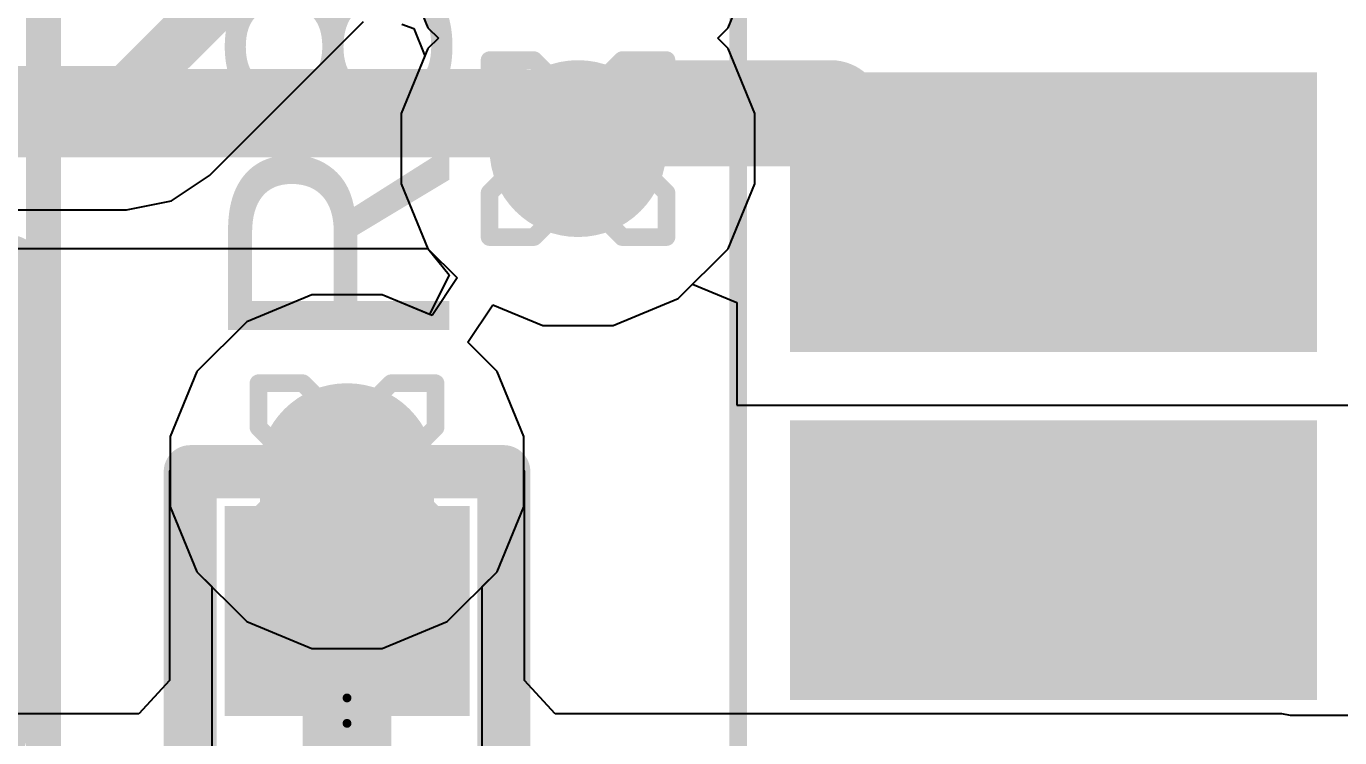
# Model space of a CAD drawing. Header units: inches. Extents: x -0.5 to 14, y -0.2 to 4.7.
# Drawn here: x 0.3525 to 0.5009, y 0.5703 to 0.6507 of the extents above; entities that cross this region are included whole.
import ezdxf

# ---------------------------------------------------------------- set-up
doc = ezdxf.new("R2010")
doc.units = ezdxf.units.IN
doc.header["$MEASUREMENT"] = 0
for name, color, linetype in [('Bottom Layer', 5, 'Continuous'), ('Drill Drawing', 1, 'Continuous'), ('GND', 16, 'Continuous'), ('Mechanical 13', 56, 'Continuous'), ('Mechanical 15', 56, 'Continuous'), ('Mechanical 16', 56, 'Continuous'), ('POWER', 76, 'Continuous'), ('Top Layer', 1, 'Continuous'), ('Top Overlay', 2, 'Continuous'), ('Top Paste', 8, 'Continuous'), ('Top Solder', 216, 'Continuous'), ('Via Holes', 16, 'Continuous')]:
    doc.layers.add(name, color=color, linetype=linetype)
doc.styles.add('Arial', font='', dxfattribs={"height": 0.2})
doc.styles.get('Arial').set_extended_font_data('Arial')

# ---------------------------------------------------------------- blocks, each defined once
blk = doc.blocks.new('SOT23_3L_23')
at = {"layer": 'Top Layer'}
for points in [[(0.00886, 0.02461), (-0.00886, 0.02461), (-0.00886, 0.06398), (0.00886, 0.06398)], [(-0.02854, -0.06469), (-0.04626, -0.06469), (-0.04626, -0.02531), (-0.02854, -0.02531)], [(0.04626, -0.06469), (0.02854, -0.06469), (0.02854, -0.02531), (0.04626, -0.02531)]]:
    blk.add_hatch(color=1, dxfattribs=at).paths.add_polyline_path(points)
at = {"layer": 'Top Paste'}
for points in [[(0.00886, 0.02461), (-0.00886, 0.02461), (-0.00886, 0.06398), (0.00886, 0.06398)], [(-0.02854, -0.06469), (-0.04626, -0.06469), (-0.04626, -0.02531), (-0.02854, -0.02531)], [(0.04626, -0.06469), (0.02854, -0.06469), (0.02854, -0.02531), (0.04626, -0.02531)]]:
    blk.add_hatch(color=8, dxfattribs=at).paths.add_polyline_path(points)
at = {"layer": 'Top Solder'}
for points in [[(0.01286, 0.02061), (-0.01286, 0.02061), (-0.01286, 0.06798), (0.01286, 0.06798)], [(-0.02454, -0.06869), (-0.05026, -0.06869), (-0.05026, -0.02131), (-0.02454, -0.02131)], [(0.05026, -0.06869), (0.02454, -0.06869), (0.02454, -0.02131), (0.05026, -0.02131)]]:
    blk.add_hatch(color=216, dxfattribs=at).paths.add_polyline_path(points)
at = {"layer": 'Mechanical 13'}
for points in [[(-0.05906, 0.02559, 0.00394, 0.00394, 0), (0.05906, 0.02559, 0.00394, 0.00394, 0)], [(-0.05906, -0.02559, 0.00394, 0.00394, 0), (-0.05906, 0.02559, 0.00394, 0.00394, 0)], [(0.05906, -0.02559, 0.00394, 0.00394, 0), (0.05906, 0.02559, 0.00394, 0.00394, 0)], [(-0.05906, -0.02559, 0.00394, 0.00394, 0), (0.05906, -0.02559, 0.00394, 0.00394, 0)]]:
    blk.add_lwpolyline(points, format="xyseb", dxfattribs=at)
for points in [[(-0.06004, 0.02559, 0.00197, 0.00197, 1), (-0.05807, 0.02559, 0.00197, 0.00197, 1)], [(-0.06004, 0.02559, 0.00197, 0.00197, 1), (-0.05807, 0.02559, 0.00197, 0.00197, 1)], [(0.05807, 0.02559, 0.00197, 0.00197, 1), (0.06004, 0.02559, 0.00197, 0.00197, 1)], [(0.05807, 0.02559, 0.00197, 0.00197, 1), (0.06004, 0.02559, 0.00197, 0.00197, 1)], [(-0.06004, -0.02559, 0.00197, 0.00197, 1), (-0.05807, -0.02559, 0.00197, 0.00197, 1)], [(-0.06004, -0.02559, 0.00197, 0.00197, 1), (-0.05807, -0.02559, 0.00197, 0.00197, 1)], [(0.05807, -0.02559, 0.00197, 0.00197, 1), (0.06004, -0.02559, 0.00197, 0.00197, 1)], [(0.05807, -0.02559, 0.00197, 0.00197, 1), (0.06004, -0.02559, 0.00197, 0.00197, 1)]]:
    blk.add_lwpolyline(points, format="xyseb", close=True, dxfattribs=at)
at = {"layer": 'Mechanical 15'}
for points in [[(-0.06299, 0.07, 0.00394, 0.00394, 0), (0.06299, 0.07, 0.00394, 0.00394, 0)], [(-0.06299, -0.07, 0.00394, 0.00394, 0), (-0.06299, 0.07, 0.00394, 0.00394, 0)], [(0.06299, -0.07, 0.00394, 0.00394, 0), (0.06299, 0.07, 0.00394, 0.00394, 0)], [(0, -0.01969, 0.00197, 0.00197, 0), (0, 0.01969, 0.00197, 0.00197, 0)], [(-0.01969, 0, 0.00197, 0.00197, 0), (0.01969, 0, 0.00197, 0.00197, 0)], [(-0.06299, -0.07, 0.00394, 0.00394, 0), (0.06299, -0.07, 0.00394, 0.00394, 0)]]:
    blk.add_lwpolyline(points, format="xyseb", dxfattribs=at)
for points in [[(-0.06398, 0.07, 0.00197, 0.00197, 1), (-0.06201, 0.07, 0.00197, 0.00197, 1)], [(-0.06398, 0.07, 0.00197, 0.00197, 1), (-0.06201, 0.07, 0.00197, 0.00197, 1)], [(0.06201, 0.07, 0.00197, 0.00197, 1), (0.06398, 0.07, 0.00197, 0.00197, 1)], [(0.06201, 0.07, 0.00197, 0.00197, 1), (0.06398, 0.07, 0.00197, 0.00197, 1)], [(-0.00049, 0.01969, 0.000984, 0.000984, 1), (0.00049, 0.01969, 0.000984, 0.000984, 1)], [(0.01378, 0, 0.00197, 0.00197, 1), (-0.01378, 0, 0.00197, 0.00197, 1)], [(-0.02018, 0, 0.000984, 0.000984, 1), (-0.01919, 0, 0.000984, 0.000984, 1)], [(-0.01427, 0, 0.000984, 0.000984, 1), (-0.01329, 0, 0.000984, 0.000984, 1)], [(0.01329, 0, 0.000984, 0.000984, 1), (0.01427, 0, 0.000984, 0.000984, 1)], [(0.01919, 0, 0.000984, 0.000984, 1), (0.02018, 0, 0.000984, 0.000984, 1)], [(-0.00049, -0.01969, 0.000984, 0.000984, 1), (0.00049, -0.01969, 0.000984, 0.000984, 1)], [(-0.06398, -0.07, 0.00197, 0.00197, 1), (-0.06201, -0.07, 0.00197, 0.00197, 1)], [(-0.06398, -0.07, 0.00197, 0.00197, 1), (-0.06201, -0.07, 0.00197, 0.00197, 1)], [(0.06201, -0.07, 0.00197, 0.00197, 1), (0.06398, -0.07, 0.00197, 0.00197, 1)], [(0.06201, -0.07, 0.00197, 0.00197, 1), (0.06398, -0.07, 0.00197, 0.00197, 1)]]:
    blk.add_lwpolyline(points, format="xyseb", close=True, dxfattribs=at)
at = {"layer": 'Top Overlay'}
for points in [[(-0.05906, -0.01181, 0.00787, 0.00787, 0), (-0.05906, 0.02756, 0.00787, 0.00787, 0)], [(-0.05906, 0.02756, 0.00787, 0.00787, 0), (-0.02756, 0.02756, 0.00787, 0.00787, 0)], [(0.02756, 0.02756, 0.00787, 0.00787, 0), (0.05906, 0.02756, 0.00787, 0.00787, 0)], [(0.05906, -0.01181, 0.00787, 0.00787, 0), (0.05906, 0.02756, 0.00787, 0.00787, 0)]]:
    blk.add_lwpolyline(points, format="xyseb", dxfattribs=at)
for points in [[(-0.06102, 0.02756, 0.00394, 0.00394, 1), (-0.05709, 0.02756, 0.00394, 0.00394, 1)], [(-0.06102, 0.02756, 0.00394, 0.00394, 1), (-0.05709, 0.02756, 0.00394, 0.00394, 1)], [(-0.02953, 0.02756, 0.00394, 0.00394, 1), (-0.02559, 0.02756, 0.00394, 0.00394, 1)], [(0.02559, 0.02756, 0.00394, 0.00394, 1), (0.02953, 0.02756, 0.00394, 0.00394, 1)], [(0.05709, 0.02756, 0.00394, 0.00394, 1), (0.06102, 0.02756, 0.00394, 0.00394, 1)], [(0.05709, 0.02756, 0.00394, 0.00394, 1), (0.06102, 0.02756, 0.00394, 0.00394, 1)], [(-0.06102, -0.01181, 0.00394, 0.00394, 1), (-0.05709, -0.01181, 0.00394, 0.00394, 1)], [(0.05709, -0.01181, 0.00394, 0.00394, 1), (0.06102, -0.01181, 0.00394, 0.00394, 1)], [(-0.05807, -0.06, 0.00984, 0.00984, 1), (-0.06791, -0.06, 0.00984, 0.00984, 1)], [(-0.07037, -0.06, 0.00492, 0.00492, 1), (-0.06545, -0.06, 0.00492, 0.00492, 1)], [(-0.06053, -0.06, 0.00492, 0.00492, 1), (-0.05561, -0.06, 0.00492, 0.00492, 1)]]:
    blk.add_lwpolyline(points, format="xyseb", close=True, dxfattribs=at)
blk = doc.blocks.new('_SOP100P600X160_11N_32')
at = {"layer": 'Top Layer'}
for points in [[(-0.13406, 0.05118), (-0.08248, 0.05118), (-0.08248, 0.02756), (-0.13406, 0.02756)], [(-0.13406, 0.01181), (-0.08248, 0.01181), (-0.08248, -0.01181), (-0.13406, -0.01181)]]:
    blk.add_hatch(color=1, dxfattribs=at).paths.add_polyline_path(points)
at = {"layer": 'Top Paste'}
for points in [[(-0.13406, 0.05118), (-0.08248, 0.05118), (-0.08248, 0.02756), (-0.13406, 0.02756)], [(-0.13406, 0.01181), (-0.08248, 0.01181), (-0.08248, -0.01181), (-0.13406, -0.01181)]]:
    blk.add_hatch(color=8, dxfattribs=at).paths.add_polyline_path(points)
at = {"layer": 'Top Solder'}
for points in [[(-0.13806, 0.05518), (-0.07848, 0.05518), (-0.07848, 0.02356), (-0.13806, 0.02356)], [(-0.13806, 0.01581), (-0.07848, 0.01581), (-0.07848, -0.01581), (-0.13806, -0.01581)]]:
    blk.add_hatch(color=216, dxfattribs=at).paths.add_polyline_path(points)
at = {"layer": 'Mechanical 16'}
blk.add_lwpolyline([(-0.1439, -0.10827, 0.00197, 0.00197, 0), (-0.1439, 0.10827, 0.00197, 0.00197, 0)], format="xyseb", dxfattribs=at)
blk = doc.blocks.new('R_0402_L_56')
at = {"layer": 'Top Layer'}
for points in [[(-0.02363, 0.00984), (-0.00788, 0.00984), (-0.00788, -0.00985), (-0.02363, -0.00985)], [(0.00984, 0.00984), (0.02559, 0.00984), (0.02559, -0.00985), (0.00984, -0.00985)]]:
    blk.add_hatch(color=1, dxfattribs=at).paths.add_polyline_path(points)
at = {"layer": 'Top Paste'}
for points in [[(-0.02363, 0.00984), (-0.00788, 0.00984), (-0.00788, -0.00985), (-0.02363, -0.00985)], [(0.00984, 0.00984), (0.02559, 0.00984), (0.02559, -0.00985), (0.00984, -0.00985)]]:
    blk.add_hatch(color=8, dxfattribs=at).paths.add_polyline_path(points)
at = {"layer": 'Top Solder'}
for points in [[(-0.02763, 0.01384), (-0.00388, 0.01384), (-0.00388, -0.01385), (-0.02763, -0.01385)], [(0.00584, 0.01384), (0.02959, 0.01384), (0.02959, -0.01385), (0.00584, -0.01385)]]:
    blk.add_hatch(color=216, dxfattribs=at).paths.add_polyline_path(points)
at = {"layer": 'Mechanical 15'}
for points in [[(0, 0.00787, 0.001, 0.001, 0), (0, -0.00787, 0.001, 0.001, 0)], [(-0.00787, 0, 0.001, 0.001, 0), (0.00787, 0, 0.001, 0.001, 0)]]:
    blk.add_lwpolyline(points, format="xyseb", dxfattribs=at)
for points in [[(-0.00025, 0.00787, 0.0005, 0.0005, 1), (0.00025, 0.00787, 0.0005, 0.0005, 1)], [(0.005, 0, 0.001, 0.001, 1), (-0.005, 0, 0.001, 0.001, 1)], [(-0.00812, 0, 0.0005, 0.0005, 1), (-0.00762, 0, 0.0005, 0.0005, 1)], [(-0.00525, 0, 0.0005, 0.0005, 1), (-0.00475, 0, 0.0005, 0.0005, 1)], [(0.00475, 0, 0.0005, 0.0005, 1), (0.00525, 0, 0.0005, 0.0005, 1)], [(0.00762, 0, 0.0005, 0.0005, 1), (0.00812, 0, 0.0005, 0.0005, 1)], [(-0.00025, -0.00787, 0.0005, 0.0005, 1), (0.00025, -0.00787, 0.0005, 0.0005, 1)]]:
    blk.add_lwpolyline(points, format="xyseb", close=True, dxfattribs=at)
at = {"layer": 'Top Overlay'}
for points in [[(-0.0315, 0.01771, 0.006, 0.006, 0), (0.03346, 0.01771, 0.006, 0.006, 0)], [(-0.0315, 0.01771, 0.006, 0.006, 0), (-0.0315, -0.01772, 0.006, 0.006, 0)], [(0.03346, 0.01771, 0.006, 0.006, 0), (0.03346, -0.01772, 0.006, 0.006, 0)], [(-0.0315, -0.01772, 0.006, 0.006, 0), (0.03346, -0.01772, 0.006, 0.006, 0)]]:
    blk.add_lwpolyline(points, format="xyseb", dxfattribs=at)
for points in [[(-0.033, 0.01771, 0.003, 0.003, 1), (-0.03, 0.01771, 0.003, 0.003, 1)], [(-0.033, 0.01771, 0.003, 0.003, 1), (-0.03, 0.01771, 0.003, 0.003, 1)], [(0.03196, 0.01771, 0.003, 0.003, 1), (0.03496, 0.01771, 0.003, 0.003, 1)], [(0.03196, 0.01771, 0.003, 0.003, 1), (0.03496, 0.01771, 0.003, 0.003, 1)], [(-0.033, -0.01772, 0.003, 0.003, 1), (-0.03, -0.01772, 0.003, 0.003, 1)], [(-0.033, -0.01772, 0.003, 0.003, 1), (-0.03, -0.01772, 0.003, 0.003, 1)], [(0.03196, -0.01772, 0.003, 0.003, 1), (0.03496, -0.01772, 0.003, 0.003, 1)], [(0.03196, -0.01772, 0.003, 0.003, 1), (0.03496, -0.01772, 0.003, 0.003, 1)]]:
    blk.add_lwpolyline(points, format="xyseb", close=True, dxfattribs=at)

msp = doc.modelspace()

# ---------------------------------------------------------------- hatches: boundary and pattern name
at = {"layer": 'Bottom Layer'}
h = msp.add_hatch(color=5, dxfattribs=at)
edge = h.paths.add_edge_path()
edge.add_arc((0.41485, 0.63687), 0.01, 0, 360)
h = msp.add_hatch(color=5, dxfattribs=at)
edge = h.paths.add_edge_path()
edge.add_arc((0.38875, 0.60034), 0.01, 0, 360)
at = {"layer": 'GND'}
h = msp.add_hatch(color=16, dxfattribs=at)
edge = h.paths.add_edge_path()
edge.add_arc((0.41485, 0.63687), 0.01, 0, 360)
h = msp.add_hatch(color=16, dxfattribs=at)
edge = h.paths.add_edge_path()
edge.add_arc((0.38875, 0.60034), 0.01, 0, 360)
at = {"layer": 'POWER'}
h = msp.add_hatch(color=76, dxfattribs=at)
edge = h.paths.add_edge_path()
edge.add_arc((0.41485, 0.63687), 0.01, 0, 360)
h = msp.add_hatch(color=76, dxfattribs=at)
edge = h.paths.add_edge_path()
edge.add_arc((0.38875, 0.60034), 0.01, 0, 360)
at = {"layer": 'Top Layer'}
h = msp.add_hatch(color=1, dxfattribs=at)
edge = h.paths.add_edge_path()
edge.add_arc((0.41485, 0.63687), 0.01, 0, 360)
h = msp.add_hatch(color=1, dxfattribs=at)
edge = h.paths.add_edge_path()
edge.add_arc((0.38875, 0.60034), 0.01, 0, 360)
msp.add_hatch(color=1, dxfattribs=at).paths.add_polyline_path([(0.37891, 0.57672), (0.39859, 0.57672), (0.39859, 0.60034), (0.37891, 0.60034)])
at = {"layer": 'Via Holes'}
h = msp.add_hatch(color=7, dxfattribs=at)
edge = h.paths.add_edge_path()
edge.add_arc((0.41485, 0.63687), 0.005, 0, 360)
h = msp.add_hatch(color=7, dxfattribs=at)
edge = h.paths.add_edge_path()
edge.add_arc((0.38875, 0.60034), 0.005, 0, 360)

# ---------------------------------------------------------------- linework, layer by layer
at = {"layer": 'Bottom Layer'}
for p, q in [((0.43181, 0.65054), (0.43485, 0.65789)), ((0.43064, 0.64937), (0.43181, 0.65054)), ((0.43181, 0.6482), (0.43064, 0.64937)), ((0.43485, 0.64085), (0.43181, 0.6482)), ((0.43485, 0.63289), (0.43485, 0.64085)), ((0.43181, 0.62554), (0.43485, 0.63289)), ((0.20061, 0.62558), (0.39787, 0.62558)), ((0.39787, 0.62558), (0.40029, 0.62261)), ((0.42618, 0.61991), (0.43181, 0.62554)), ((0.40029, 0.62261), (0.39806, 0.61813)), ((0.38477, 0.62034), (0.37742, 0.61729)), ((0.39273, 0.62034), (0.38477, 0.62034)), ((0.39806, 0.61813), (0.39273, 0.62034)), ((0.40241, 0.61497), (0.40524, 0.61921)), ((0.40524, 0.61921), (0.41088, 0.61687)), ((0.41883, 0.61687), (0.42618, 0.61991)), ((0.37742, 0.61729), (0.37179, 0.61167)), ((0.41088, 0.61687), (0.41883, 0.61687)), ((0.40571, 0.61167), (0.40241, 0.61497)), ((0.37179, 0.61167), (0.36875, 0.60432)), ((0.40875, 0.60432), (0.40571, 0.61167)), ((0.36875, 0.60432), (0.36875, 0.59636)), ((0.40875, 0.59636), (0.40875, 0.60432)), ((0.36875, 0.59636), (0.37179, 0.58901)), ((0.40571, 0.58901), (0.40875, 0.59636)), ((0.37179, 0.58901), (0.37346, 0.58735)), ((0.40404, 0.58735), (0.40571, 0.58901)), ((0.37346, 0.58735), (0.37346, 0.55564)), ((0.40404, 0.56197), (0.40404, 0.58735))]:
    msp.add_line(p, q, dxfattribs=at)
for points in [[(0.19428, 0.64087, 0.01, 0.01, 0), (0.40869, 0.64087, 0.01, 0.01, 0)], [(0.40869, 0.64087, 0.01, 0.01, 0), (0.41269, 0.63687, 0.01, 0.01, 0)], [(0.41269, 0.63687, 0.01, 0.01, 0), (0.41485, 0.63687, 0.01, 0.01, 0)], [(0.38875, 0.55564, 0.01, 0.01, 0), (0.38875, 0.60034, 0.01, 0.01, 0)]]:
    msp.add_lwpolyline(points, format="xyseb", dxfattribs=at)
for points in [[(0.40619, 0.64087, 0.005, 0.005, 1), (0.41119, 0.64087, 0.005, 0.005, 1)], [(0.40619, 0.64087, 0.005, 0.005, 1), (0.41119, 0.64087, 0.005, 0.005, 1)], [(0.41019, 0.63687, 0.005, 0.005, 1), (0.41519, 0.63687, 0.005, 0.005, 1)], [(0.41019, 0.63687, 0.005, 0.005, 1), (0.41519, 0.63687, 0.005, 0.005, 1)], [(0.41236, 0.63687, 0.005, 0.005, 1), (0.41735, 0.63687, 0.005, 0.005, 1)], [(0.38625, 0.60034, 0.005, 0.005, 1), (0.39125, 0.60034, 0.005, 0.005, 1)]]:
    msp.add_lwpolyline(points, format="xyseb", close=True, dxfattribs=at)
at = {"layer": 'Drill Drawing'}
for points in [[(0.40486, 0.64187, 0.002, 0.002, 0), (0.40486, 0.64687, 0.002, 0.002, 0)], [(0.40486, 0.64687, 0.002, 0.002, 0), (0.40986, 0.64687, 0.002, 0.002, 0)], [(0.40986, 0.64687, 0.002, 0.002, 0), (0.41485, 0.64187, 0.002, 0.002, 0)], [(0.41485, 0.64187, 0.002, 0.002, 0), (0.41985, 0.64687, 0.002, 0.002, 0)], [(0.41985, 0.64687, 0.002, 0.002, 0), (0.42485, 0.64687, 0.002, 0.002, 0)], [(0.42485, 0.64187, 0.002, 0.002, 0), (0.42485, 0.64687, 0.002, 0.002, 0)], [(0.40486, 0.64187, 0.002, 0.002, 0), (0.40986, 0.63687, 0.002, 0.002, 0)], [(0.41985, 0.63687, 0.002, 0.002, 0), (0.42485, 0.64187, 0.002, 0.002, 0)], [(0.40486, 0.63187, 0.002, 0.002, 0), (0.40986, 0.63687, 0.002, 0.002, 0)], [(0.41985, 0.63687, 0.002, 0.002, 0), (0.42485, 0.63187, 0.002, 0.002, 0)], [(0.40486, 0.62687, 0.002, 0.002, 0), (0.40486, 0.63187, 0.002, 0.002, 0)], [(0.40986, 0.62687, 0.002, 0.002, 0), (0.41485, 0.63187, 0.002, 0.002, 0)], [(0.41485, 0.63187, 0.002, 0.002, 0), (0.41985, 0.62687, 0.002, 0.002, 0)], [(0.42485, 0.62687, 0.002, 0.002, 0), (0.42485, 0.63187, 0.002, 0.002, 0)], [(0.40486, 0.62687, 0.002, 0.002, 0), (0.40986, 0.62687, 0.002, 0.002, 0)], [(0.41985, 0.62687, 0.002, 0.002, 0), (0.42485, 0.62687, 0.002, 0.002, 0)], [(0.37875, 0.60534, 0.002, 0.002, 0), (0.37875, 0.61034, 0.002, 0.002, 0)], [(0.37875, 0.61034, 0.002, 0.002, 0), (0.38375, 0.61034, 0.002, 0.002, 0)], [(0.38375, 0.61034, 0.002, 0.002, 0), (0.38875, 0.60534, 0.002, 0.002, 0)], [(0.38875, 0.60534, 0.002, 0.002, 0), (0.39375, 0.61034, 0.002, 0.002, 0)], [(0.39375, 0.61034, 0.002, 0.002, 0), (0.39875, 0.61034, 0.002, 0.002, 0)], [(0.39875, 0.60534, 0.002, 0.002, 0), (0.39875, 0.61034, 0.002, 0.002, 0)], [(0.37875, 0.60534, 0.002, 0.002, 0), (0.38375, 0.60034, 0.002, 0.002, 0)], [(0.39375, 0.60034, 0.002, 0.002, 0), (0.39875, 0.60534, 0.002, 0.002, 0)], [(0.37875, 0.59534, 0.002, 0.002, 0), (0.38375, 0.60034, 0.002, 0.002, 0)], [(0.39375, 0.60034, 0.002, 0.002, 0), (0.39875, 0.59534, 0.002, 0.002, 0)], [(0.37875, 0.59034, 0.002, 0.002, 0), (0.37875, 0.59534, 0.002, 0.002, 0)], [(0.38375, 0.59034, 0.002, 0.002, 0), (0.38875, 0.59534, 0.002, 0.002, 0)], [(0.38875, 0.59534, 0.002, 0.002, 0), (0.39375, 0.59034, 0.002, 0.002, 0)], [(0.39875, 0.59034, 0.002, 0.002, 0), (0.39875, 0.59534, 0.002, 0.002, 0)], [(0.37875, 0.59034, 0.002, 0.002, 0), (0.38375, 0.59034, 0.002, 0.002, 0)], [(0.39375, 0.59034, 0.002, 0.002, 0), (0.39875, 0.59034, 0.002, 0.002, 0)]]:
    msp.add_lwpolyline(points, format="xyseb", dxfattribs=at)
for points in [[(0.40436, 0.64687, 0.001, 0.001, 1), (0.40536, 0.64687, 0.001, 0.001, 1)], [(0.40436, 0.64687, 0.001, 0.001, 1), (0.40536, 0.64687, 0.001, 0.001, 1)], [(0.40936, 0.64687, 0.001, 0.001, 1), (0.41036, 0.64687, 0.001, 0.001, 1)], [(0.40936, 0.64687, 0.001, 0.001, 1), (0.41036, 0.64687, 0.001, 0.001, 1)], [(0.41935, 0.64687, 0.001, 0.001, 1), (0.42035, 0.64687, 0.001, 0.001, 1)], [(0.41935, 0.64687, 0.001, 0.001, 1), (0.42035, 0.64687, 0.001, 0.001, 1)], [(0.42435, 0.64687, 0.001, 0.001, 1), (0.42535, 0.64687, 0.001, 0.001, 1)], [(0.42435, 0.64687, 0.001, 0.001, 1), (0.42535, 0.64687, 0.001, 0.001, 1)], [(0.40436, 0.64187, 0.001, 0.001, 1), (0.40536, 0.64187, 0.001, 0.001, 1)], [(0.40436, 0.64187, 0.001, 0.001, 1), (0.40536, 0.64187, 0.001, 0.001, 1)], [(0.41435, 0.64187, 0.001, 0.001, 1), (0.41535, 0.64187, 0.001, 0.001, 1)], [(0.41435, 0.64187, 0.001, 0.001, 1), (0.41535, 0.64187, 0.001, 0.001, 1)], [(0.42435, 0.64187, 0.001, 0.001, 1), (0.42535, 0.64187, 0.001, 0.001, 1)], [(0.42435, 0.64187, 0.001, 0.001, 1), (0.42535, 0.64187, 0.001, 0.001, 1)], [(0.40936, 0.63687, 0.001, 0.001, 1), (0.41036, 0.63687, 0.001, 0.001, 1)], [(0.40936, 0.63687, 0.001, 0.001, 1), (0.41036, 0.63687, 0.001, 0.001, 1)], [(0.41935, 0.63687, 0.001, 0.001, 1), (0.42035, 0.63687, 0.001, 0.001, 1)], [(0.41935, 0.63687, 0.001, 0.001, 1), (0.42035, 0.63687, 0.001, 0.001, 1)], [(0.40436, 0.63187, 0.001, 0.001, 1), (0.40536, 0.63187, 0.001, 0.001, 1)], [(0.40436, 0.63187, 0.001, 0.001, 1), (0.40536, 0.63187, 0.001, 0.001, 1)], [(0.41435, 0.63187, 0.001, 0.001, 1), (0.41535, 0.63187, 0.001, 0.001, 1)], [(0.41435, 0.63187, 0.001, 0.001, 1), (0.41535, 0.63187, 0.001, 0.001, 1)], [(0.42435, 0.63187, 0.001, 0.001, 1), (0.42535, 0.63187, 0.001, 0.001, 1)], [(0.42435, 0.63187, 0.001, 0.001, 1), (0.42535, 0.63187, 0.001, 0.001, 1)], [(0.40436, 0.62687, 0.001, 0.001, 1), (0.40536, 0.62687, 0.001, 0.001, 1)], [(0.40436, 0.62687, 0.001, 0.001, 1), (0.40536, 0.62687, 0.001, 0.001, 1)], [(0.40936, 0.62687, 0.001, 0.001, 1), (0.41036, 0.62687, 0.001, 0.001, 1)], [(0.40936, 0.62687, 0.001, 0.001, 1), (0.41036, 0.62687, 0.001, 0.001, 1)], [(0.41935, 0.62687, 0.001, 0.001, 1), (0.42035, 0.62687, 0.001, 0.001, 1)], [(0.41935, 0.62687, 0.001, 0.001, 1), (0.42035, 0.62687, 0.001, 0.001, 1)], [(0.42435, 0.62687, 0.001, 0.001, 1), (0.42535, 0.62687, 0.001, 0.001, 1)], [(0.42435, 0.62687, 0.001, 0.001, 1), (0.42535, 0.62687, 0.001, 0.001, 1)], [(0.37825, 0.61034, 0.001, 0.001, 1), (0.37925, 0.61034, 0.001, 0.001, 1)], [(0.37825, 0.61034, 0.001, 0.001, 1), (0.37925, 0.61034, 0.001, 0.001, 1)], [(0.38325, 0.61034, 0.001, 0.001, 1), (0.38425, 0.61034, 0.001, 0.001, 1)], [(0.38325, 0.61034, 0.001, 0.001, 1), (0.38425, 0.61034, 0.001, 0.001, 1)], [(0.39325, 0.61034, 0.001, 0.001, 1), (0.39425, 0.61034, 0.001, 0.001, 1)], [(0.39325, 0.61034, 0.001, 0.001, 1), (0.39425, 0.61034, 0.001, 0.001, 1)], [(0.39825, 0.61034, 0.001, 0.001, 1), (0.39925, 0.61034, 0.001, 0.001, 1)], [(0.39825, 0.61034, 0.001, 0.001, 1), (0.39925, 0.61034, 0.001, 0.001, 1)], [(0.37825, 0.60534, 0.001, 0.001, 1), (0.37925, 0.60534, 0.001, 0.001, 1)], [(0.37825, 0.60534, 0.001, 0.001, 1), (0.37925, 0.60534, 0.001, 0.001, 1)], [(0.38825, 0.60534, 0.001, 0.001, 1), (0.38925, 0.60534, 0.001, 0.001, 1)], [(0.38825, 0.60534, 0.001, 0.001, 1), (0.38925, 0.60534, 0.001, 0.001, 1)], [(0.39825, 0.60534, 0.001, 0.001, 1), (0.39925, 0.60534, 0.001, 0.001, 1)], [(0.39825, 0.60534, 0.001, 0.001, 1), (0.39925, 0.60534, 0.001, 0.001, 1)], [(0.38325, 0.60034, 0.001, 0.001, 1), (0.38425, 0.60034, 0.001, 0.001, 1)], [(0.38325, 0.60034, 0.001, 0.001, 1), (0.38425, 0.60034, 0.001, 0.001, 1)], [(0.39325, 0.60034, 0.001, 0.001, 1), (0.39425, 0.60034, 0.001, 0.001, 1)], [(0.39325, 0.60034, 0.001, 0.001, 1), (0.39425, 0.60034, 0.001, 0.001, 1)], [(0.37825, 0.59534, 0.001, 0.001, 1), (0.37925, 0.59534, 0.001, 0.001, 1)], [(0.37825, 0.59534, 0.001, 0.001, 1), (0.37925, 0.59534, 0.001, 0.001, 1)], [(0.38825, 0.59534, 0.001, 0.001, 1), (0.38925, 0.59534, 0.001, 0.001, 1)], [(0.38825, 0.59534, 0.001, 0.001, 1), (0.38925, 0.59534, 0.001, 0.001, 1)], [(0.39825, 0.59534, 0.001, 0.001, 1), (0.39925, 0.59534, 0.001, 0.001, 1)], [(0.39825, 0.59534, 0.001, 0.001, 1), (0.39925, 0.59534, 0.001, 0.001, 1)], [(0.37825, 0.59034, 0.001, 0.001, 1), (0.37925, 0.59034, 0.001, 0.001, 1)], [(0.37825, 0.59034, 0.001, 0.001, 1), (0.37925, 0.59034, 0.001, 0.001, 1)], [(0.38325, 0.59034, 0.001, 0.001, 1), (0.38425, 0.59034, 0.001, 0.001, 1)], [(0.38325, 0.59034, 0.001, 0.001, 1), (0.38425, 0.59034, 0.001, 0.001, 1)], [(0.39325, 0.59034, 0.001, 0.001, 1), (0.39425, 0.59034, 0.001, 0.001, 1)], [(0.39325, 0.59034, 0.001, 0.001, 1), (0.39425, 0.59034, 0.001, 0.001, 1)], [(0.39825, 0.59034, 0.001, 0.001, 1), (0.39925, 0.59034, 0.001, 0.001, 1)], [(0.39825, 0.59034, 0.001, 0.001, 1), (0.39925, 0.59034, 0.001, 0.001, 1)]]:
    msp.add_lwpolyline(points, format="xyseb", close=True, dxfattribs=at)
at = {"layer": 'GND'}
for p, q in [((0.43181, 0.65054), (0.43485, 0.65789)), ((0.37321, 0.63383), (0.39062, 0.65124)), ((0.39494, 0.65093), (0.39632, 0.65044)), ((0.39632, 0.65044), (0.39756, 0.64737)), ((0.43064, 0.64937), (0.43181, 0.65054)), ((0.43181, 0.6482), (0.43064, 0.64937)), ((0.39756, 0.64737), (0.39486, 0.64085)), ((0.43485, 0.64085), (0.43181, 0.6482)), ((0.39486, 0.64085), (0.39486, 0.63289)), ((0.43485, 0.63289), (0.43485, 0.64085)), ((0.36891, 0.63095), (0.37321, 0.63383)), ((0.39486, 0.63289), (0.3979, 0.62554)), ((0.43181, 0.62554), (0.43485, 0.63289)), ((0.36383, 0.62994), (0.36891, 0.63095)), ((0.01957, 0.62994), (0.36383, 0.62994)), ((0.3979, 0.62554), (0.4012, 0.62224)), ((0.42618, 0.61991), (0.43181, 0.62554)), ((0.4012, 0.62224), (0.39837, 0.618)), ((0.38477, 0.62034), (0.37742, 0.61729)), ((0.39273, 0.62034), (0.38477, 0.62034)), ((0.39837, 0.618), (0.39273, 0.62034)), ((0.40241, 0.61497), (0.40524, 0.61921)), ((0.40524, 0.61921), (0.41088, 0.61687)), ((0.41883, 0.61687), (0.42618, 0.61991)), ((0.37742, 0.61729), (0.37179, 0.61167)), ((0.41088, 0.61687), (0.41883, 0.61687)), ((0.40571, 0.61167), (0.40241, 0.61497)), ((0.37179, 0.61167), (0.36875, 0.60432)), ((0.40875, 0.60432), (0.40571, 0.61167)), ((0.36875, 0.60432), (0.36875, 0.59636)), ((0.40875, 0.59636), (0.40875, 0.60432)), ((0.36875, 0.59636), (0.37179, 0.58901)), ((0.40571, 0.58901), (0.40875, 0.59636)), ((0.37179, 0.58901), (0.37742, 0.58338)), ((0.40008, 0.58338), (0.40571, 0.58901)), ((0.37742, 0.58338), (0.38477, 0.58034)), ((0.39273, 0.58034), (0.40008, 0.58338)), ((0.38477, 0.58034), (0.39273, 0.58034))]:
    msp.add_line(p, q, dxfattribs=at)
for points in [[(0.36383, 0.6432, 0.006, 0.006, 0), (0.41203, 0.6914, 0.006, 0.006, 0)], [(0.0007, 0.6432, 0.006, 0.006, 0), (0.36383, 0.6432, 0.006, 0.006, 0)]]:
    msp.add_lwpolyline(points, format="xyseb", dxfattribs=at)
msp.add_lwpolyline([(0.36233, 0.6432, 0.003, 0.003, 1), (0.36533, 0.6432, 0.003, 0.003, 1)], format="xyseb", close=True, dxfattribs=at)
msp.add_lwpolyline([(0.36233, 0.6432, 0.003, 0.003, 1), (0.36533, 0.6432, 0.003, 0.003, 1)], format="xyseb", close=True, dxfattribs=at)
at = {"layer": 'POWER'}
for p, q in [((0.39486, 0.65789), (0.3979, 0.65054)), ((0.43181, 0.65054), (0.43485, 0.65789)), ((0.3979, 0.65054), (0.39907, 0.64937)), ((0.43064, 0.64937), (0.43181, 0.65054)), ((0.39907, 0.64937), (0.3979, 0.6482)), ((0.43181, 0.6482), (0.43064, 0.64937)), ((0.3979, 0.6482), (0.39486, 0.64085)), ((0.43485, 0.64085), (0.43181, 0.6482)), ((0.39486, 0.64085), (0.39486, 0.63289)), ((0.43485, 0.63289), (0.43485, 0.64085)), ((0.39486, 0.63289), (0.3979, 0.62554)), ((0.43181, 0.62554), (0.43485, 0.63289)), ((0.3979, 0.62554), (0.4012, 0.62224)), ((0.42618, 0.61991), (0.43181, 0.62554)), ((0.4012, 0.62224), (0.39837, 0.618)), ((0.38477, 0.62034), (0.37742, 0.61729)), ((0.39273, 0.62034), (0.38477, 0.62034)), ((0.39837, 0.618), (0.39273, 0.62034)), ((0.40241, 0.61497), (0.40524, 0.61921)), ((0.40524, 0.61921), (0.41088, 0.61687)), ((0.41883, 0.61687), (0.42618, 0.61991)), ((0.37742, 0.61729), (0.37179, 0.61167)), ((0.41088, 0.61687), (0.41883, 0.61687)), ((0.40571, 0.61167), (0.40241, 0.61497)), ((0.37179, 0.61167), (0.36875, 0.60432)), ((0.40875, 0.60432), (0.40571, 0.61167)), ((0.36875, 0.60432), (0.36875, 0.59636)), ((0.40875, 0.59636), (0.40875, 0.60432)), ((0.36875, 0.59636), (0.37179, 0.58901)), ((0.40571, 0.58901), (0.40875, 0.59636)), ((0.37179, 0.58901), (0.37742, 0.58338)), ((0.40008, 0.58338), (0.40571, 0.58901)), ((0.37742, 0.58338), (0.38477, 0.58034)), ((0.39273, 0.58034), (0.40008, 0.58338)), ((0.38477, 0.58034), (0.39273, 0.58034))]:
    msp.add_line(p, q, dxfattribs=at)
at = {"layer": 'Top Layer'}
for p, q in [((0.39486, 0.65789), (0.3979, 0.65054)), ((0.3979, 0.65054), (0.39907, 0.64937)), ((0.39907, 0.64937), (0.3979, 0.6482)), ((0.3979, 0.6482), (0.39486, 0.64085)), ((0.39486, 0.64085), (0.39486, 0.63289)), ((0.39486, 0.63289), (0.3979, 0.62554)), ((0.3979, 0.62554), (0.4012, 0.62224)), ((0.4012, 0.62224), (0.39837, 0.618)), ((0.42618, 0.61991), (0.4278, 0.62153)), ((0.4278, 0.62153), (0.4328, 0.61946)), ((0.38477, 0.62034), (0.37742, 0.61729)), ((0.39273, 0.62034), (0.38477, 0.62034)), ((0.39837, 0.618), (0.39273, 0.62034)), ((0.40241, 0.61497), (0.40524, 0.61921)), ((0.40524, 0.61921), (0.41088, 0.61687)), ((0.41883, 0.61687), (0.42618, 0.61991)), ((0.4328, 0.61946), (0.4328, 0.60787)), ((0.37742, 0.61729), (0.37179, 0.61167)), ((0.41088, 0.61687), (0.41883, 0.61687)), ((0.40571, 0.61167), (0.40241, 0.61497)), ((0.37179, 0.61167), (0.36875, 0.60432)), ((0.40875, 0.60432), (0.40571, 0.61167)), ((0.4328, 0.60787), (0.50437, 0.60787)), ((0.36875, 0.60432), (0.36875, 0.60053)), ((0.40875, 0.60053), (0.40875, 0.60432)), ((0.36875, 0.60053), (0.36871, 0.60034)), ((0.36871, 0.60034), (0.36871, 0.57672)), ((0.40879, 0.60034), (0.40875, 0.60053)), ((0.40879, 0.57672), (0.40879, 0.60034)), ((0.36871, 0.57672), (0.36521, 0.57295)), ((0.41229, 0.57295), (0.40879, 0.57672)), ((0.36521, 0.57295), (0.34773, 0.57295)), ((0.49437, 0.57295), (0.41229, 0.57295)), ((0.49536, 0.57276), (0.49437, 0.57295)), ((0.50437, 0.57276), (0.49536, 0.57276))]:
    msp.add_line(p, q, dxfattribs=at)
for points in [[(0.41702, 0.63687, 0.012, 0.012, 0), (0.42102, 0.64087, 0.012, 0.012, 0)], [(0.42102, 0.64087, 0.012, 0.012, 0), (0.44342, 0.64087, 0.012, 0.012, 0)], [(0.44342, 0.64087, 0.012, 0.012, 0), (0.45461, 0.62969, 0.012, 0.012, 0)], [(0.41485, 0.63687, 0.012, 0.012, 0), (0.41702, 0.63687, 0.012, 0.012, 0)], [(0.45461, 0.62969, 0.012, 0.012, 0), (0.46858, 0.62969, 0.012, 0.012, 0)]]:
    msp.add_lwpolyline(points, format="xyseb", dxfattribs=at)
for points in [[(0.41802, 0.64087, 0.006, 0.006, 1), (0.42402, 0.64087, 0.006, 0.006, 1)], [(0.41802, 0.64087, 0.006, 0.006, 1), (0.42402, 0.64087, 0.006, 0.006, 1)], [(0.44042, 0.64087, 0.006, 0.006, 1), (0.44642, 0.64087, 0.006, 0.006, 1)], [(0.44042, 0.64087, 0.006, 0.006, 1), (0.44642, 0.64087, 0.006, 0.006, 1)], [(0.41186, 0.63687, 0.006, 0.006, 1), (0.41785, 0.63687, 0.006, 0.006, 1)], [(0.41402, 0.63687, 0.006, 0.006, 1), (0.42002, 0.63687, 0.006, 0.006, 1)], [(0.41402, 0.63687, 0.006, 0.006, 1), (0.42002, 0.63687, 0.006, 0.006, 1)], [(0.45161, 0.62969, 0.006, 0.006, 1), (0.45761, 0.62969, 0.006, 0.006, 1)], [(0.45161, 0.62969, 0.006, 0.006, 1), (0.45761, 0.62969, 0.006, 0.006, 1)], [(0.46558, 0.62969, 0.006, 0.006, 1), (0.47158, 0.62969, 0.006, 0.006, 1)]]:
    msp.add_lwpolyline(points, format="xyseb", close=True, dxfattribs=at)

# ---------------------------------------------------------------- block references
for name, p in [('_SOP100P600X160_11N_32', (0.57685, 0.59032)), ('SOT23_3L_23', (0.29147, 0.59562))]:
    msp.add_blockref(name, p)
at = {"rotation": 90}
msp.add_blockref('R_0402_L_56', (0.38875, 0.56688), dxfattribs=at)

# ---------------------------------------------------------------- texts
at = {"layer": 'Top Overlay', "style": 'Arial'}
msp.add_text('R8', height=0.025, rotation=90, dxfattribs=at).set_placement((0.40031, 0.6135))

doc.saveas('drawing.dxf')
